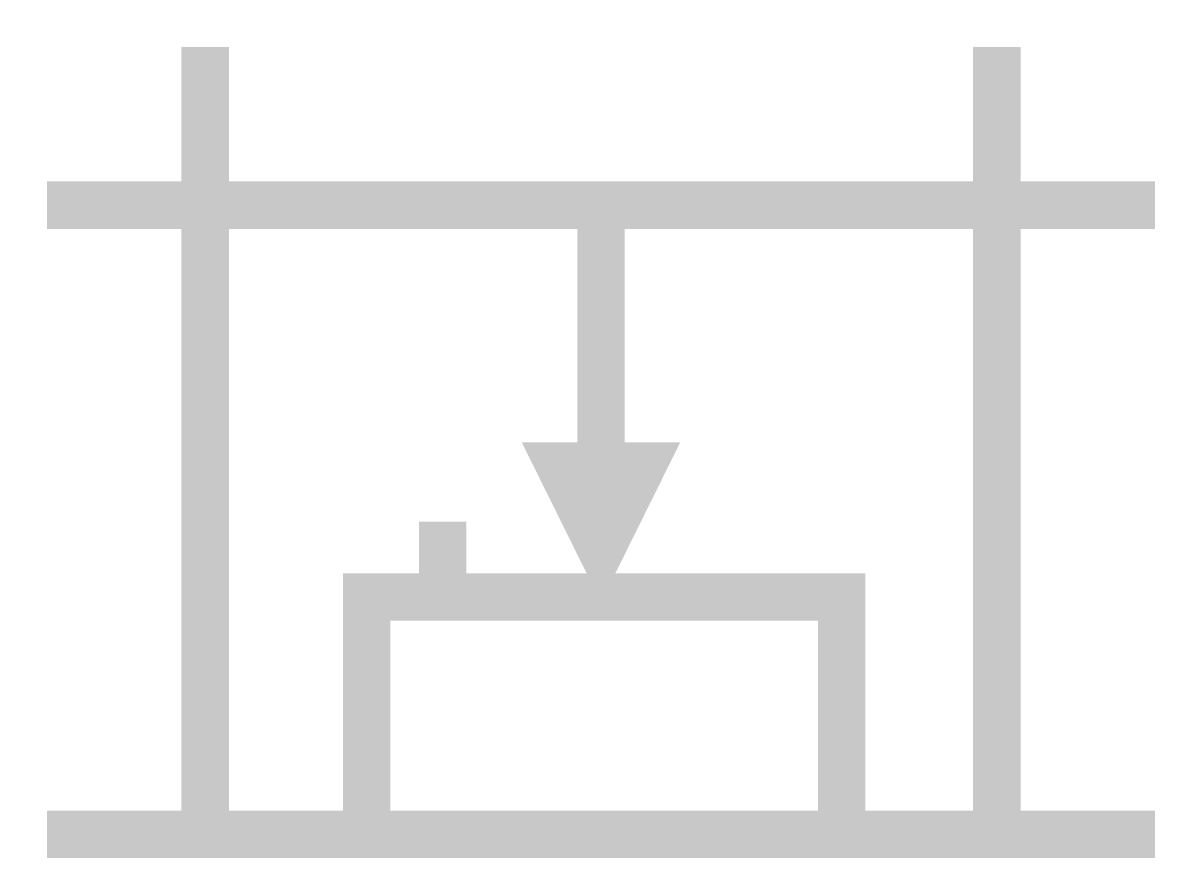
# Model space of a CAD drawing. Extents: x -0.16 to 7.14, y -0.02 to 5.28.
import ezdxf

# ---------------------------------------------------------------- set-up
doc = ezdxf.new("R2010")
doc.units = 0
doc.header["$MEASUREMENT"] = 0
doc.layers.get('0').update_dxf_attribs({"linetype": 'CONTINUOUS'})

msp = doc.modelspace()

# ---------------------------------------------------------------- linework, layer by layer
at = {"const_width": 0.3}
for points in [[(0.9909, 0.1324), (0.9909, 5.1324)], [(5.9909, 0.1324), (5.9909, 5.1324)], [(-0.0091, 4.1324), (6.9909, 4.1324)], [(3.4909, 2.6324), (3.4909, 4.1324)], [(2.4909, 1.6324), (2.4909, 2.1324)], [(2.0113, 1.6566), (5.0113, 1.6566), (5.0113, 0.1566), (2.0113, 0.1566), (2.0113, 1.6566)], [(-0.0091, 0.1566), (6.9909, 0.1566)]]:
    msp.add_lwpolyline(points, dxfattribs=at)
msp.add_lwpolyline([(3.4909, 1.6324, 0.01, 1, 0), (3.4909, 2.6324, 1, 1, 0)], format="xyseb")

doc.saveas('drawing.dxf')
